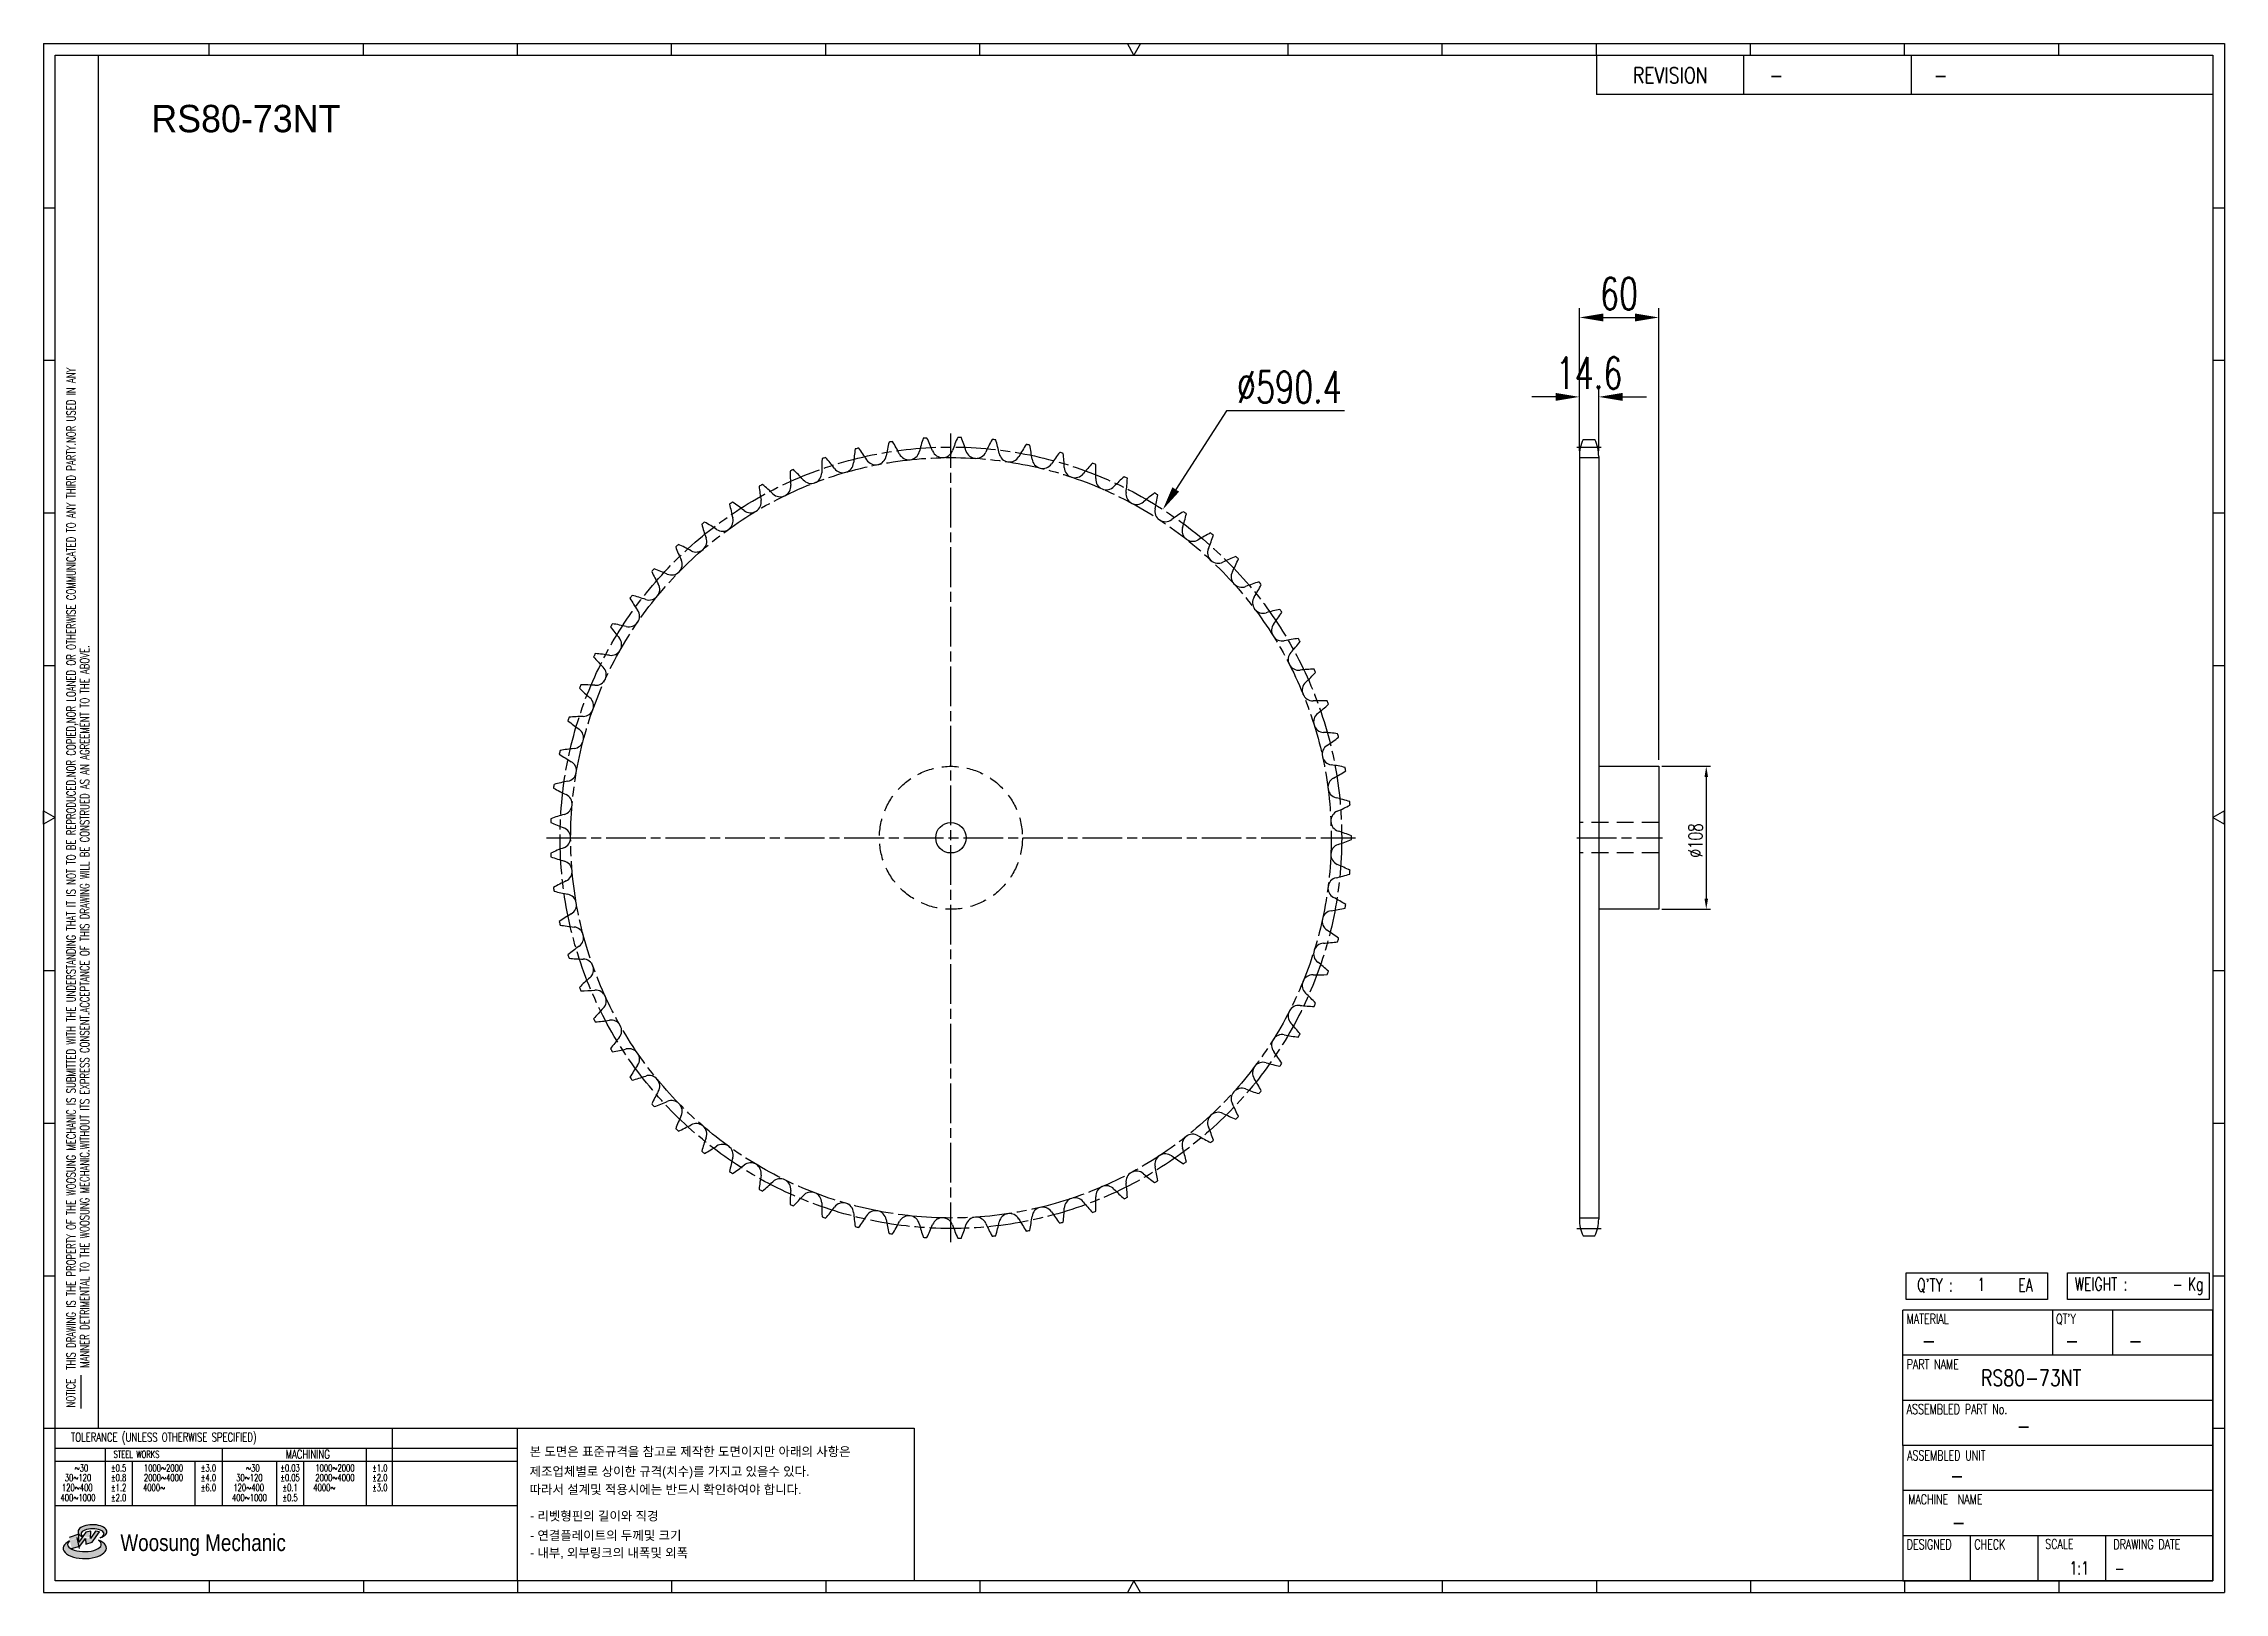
# Model space of a CAD drawing. Header units: millimetres. Extents: x 26814 to 28462, y 33 to 1203.
import ezdxf
from ezdxf.enums import TextEntityAlignment as Align

# ---------------------------------------------------------------- set-up
doc = ezdxf.new("R2010")
doc.units = ezdxf.units.MM
for name, pattern in [('AM_ISO08W050', [18, 12, -1.5, 3, -1.5]), ('AM_ISO08W050x2', [9, 6, -0.75, 1.5, -0.75]), ('HIDDEN', [9.525, 6.35, -3.175])]:
    doc.linetypes.add(name, pattern=pattern)
doc.layers.get('Defpoints').update_dxf_attribs({"color": 80})
doc.layers.add('CL2', color=4, linetype='AM_ISO08W050', lineweight=25)
for name, color, linetype in [('HL', 2, 'HIDDEN'), ('LOGO', 7, 'Continuous'), ('S-DIM', 7, 'Continuous'), ('TITLE', 7, 'Continuous')]:
    doc.layers.add(name, color=color, linetype=linetype)
doc.styles.add('HAN', font='ROMANS.shx', dxfattribs={"width": 0.7, "bigfont": 'whgtxt.shx'})
doc.styles.add('HKD_ST2', font='romans.shx', dxfattribs={"width": 0.7, "height": 4, "bigfont": '@extfont2.shx'})
doc.styles.add('HSG', font='SIMPLEX.shx', dxfattribs={"width": 0.7, "bigfont": 'HSG.shx'})
doc.styles.add('MtXpl_', font='Gulim.ttf')
doc.styles.add('SLDTEXTSTYLE4', font='arial.ttf', dxfattribs={"width": 0.8})
doc.dimstyles.new('APP23', dxfattribs={"dimscale": 4.5, "dimtxt": 2.4, "dimasz": 1.8, "dimexe": 0.7, "dimexo": 0.5, "dimgap": 0.6, "dimtad": 1, "dimtoh": 1, "dimdec": 1, "dimrnd": 0.01, "dimzin": 9, "dimdsep": 46, "dimtxsty": 'HSG', "dimcen": 0, "dimclrd": 1, "dimclre": 1, "dimclrt": 256, "dimazin": 2, "dimtp": 1, "dimtm": 1, "dimtfac": 0.5, "dimtdec": 1, "dimtix": 1, "dimtofl": 0, "dimtmove": 0, "dimatfit": 3, "dimfxl": 0, "dimtvp": 1, "dimtolj": 2, "dimlwd": -1, "dimlwe": -1, "dimarcsym": 0})
doc.dimstyles.new('APP36', dxfattribs={"dimscale": 10, "dimtxt": 2.4, "dimasz": 1.8, "dimexe": 0.7, "dimexo": 0.5, "dimgap": 0.6, "dimtad": 1, "dimtoh": 1, "dimdec": 1, "dimrnd": 0.01, "dimzin": 9, "dimdsep": 46, "dimtxsty": 'HSG', "dimcen": 0, "dimclrd": 1, "dimclre": 1, "dimclrt": 256, "dimazin": 2, "dimtp": 1, "dimtm": 1, "dimtfac": 0.5, "dimtdec": 1, "dimtofl": 0, "dimtmove": 0, "dimatfit": 3, "dimfxl": 0, "dimtvp": 1, "dimtolj": 2, "dimlwd": -1, "dimlwe": -1, "dimarcsym": 0})

# ---------------------------------------------------------------- blocks, each defined once
blk = doc.blocks.new('MASTER')
at = {"layer": 'LOGO'}
h = blk.add_hatch(color=10, dxfattribs=at)
h.paths.add_polyline_path([(1.544, 35.177), (1.554, 34.966), (1.779, 35.034), (2.054, 35.422), (1.908, 35.446), (1.728, 35.167), (1.741, 35.439), (1.547, 35.405), (1.292, 35.041), (1.295, 35.33), (0.943, 35.208), (1.03, 34.8), (1.336, 34.885)])
edge = h.paths.add_edge_path()
edge.add_ellipse((1.795, 35.421), major_axis=(-0.53, 0), ratio=0.487785, start_angle=122.36065, end_angle=403.39574)
edge.add_line((1.411, 35.244), (1.419, 35.261))
edge.add_ellipse((1.798, 35.344), major_axis=(-0.423, 0), ratio=0.444396, start_angle=131.58977, end_angle=386.19408, ccw=False)
edge = h.paths.add_edge_path()
edge.add_ellipse((1.512, 34.815), major_axis=(-0.793, 0), ratio=0.480113, start_angle=314.67633, end_angle=590.85213)
edge.add_ellipse((1.501, 34.958), major_axis=(-0.62, 0), ratio=0.43311, start_angle=331.7024, end_angle=574.42495, ccw=False)
at = {"color": 140}
for p, q in [((0, 90.118), (80.15, 90.118)), ((0, 90.118), (0, 33.191)), ((80.15, 90.118), (80.15, 33.191)), ((57.068, 89.693), (57.068, 88.246)), ((62.47, 89.693), (62.47, 88.246)), ((68.635, 89.693), (68.635, 88.246)), ((79.725, 88.246), (57.068, 88.246)), ((68.449, 43.961), (68.449, 44.936)), ((68.449, 44.936), (73.654, 44.936)), ((73.654, 44.936), (73.654, 43.961)), ((74.39, 43.961), (74.39, 44.936)), ((74.39, 44.936), (79.595, 44.936)), ((79.595, 44.936), (79.595, 43.961)), ((68.336, 38.59), (68.336, 43.563)), ((79.725, 43.563), (68.336, 43.563)), ((73.654, 43.961), (68.449, 43.961)), ((73.827, 43.563), (73.827, 41.905)), ((79.595, 43.961), (74.39, 43.961)), ((76.037, 43.563), (76.037, 41.905)), ((79.725, 38.59), (79.725, 43.563)), ((79.725, 41.905), (68.336, 41.905)), ((79.725, 40.248), (68.336, 40.248)), ((68.336, 38.59), (68.336, 33.616)), ((79.725, 38.59), (68.336, 38.59)), ((79.725, 33.616), (79.725, 38.59)), ((79.725, 36.932), (68.336, 36.932)), ((79.725, 35.274), (68.336, 35.274)), ((70.822, 33.616), (70.822, 35.274)), ((73.309, 33.616), (73.309, 35.274)), ((75.796, 33.616), (75.796, 35.274)), ((0, 33.191), (80.15, 33.191)), ((68.336, 33.616), (79.725, 33.616))]:
    blk.add_line(p, q, dxfattribs=at)
for p, q in [((6.089, 89.693), (6.089, 90.118)), ((11.753, 89.693), (11.753, 90.118)), ((17.418, 89.693), (17.418, 90.118)), ((23.082, 89.693), (23.082, 90.118)), ((28.746, 89.693), (28.746, 90.118)), ((34.411, 89.693), (34.411, 90.118)), ((45.739, 89.693), (45.739, 90.118)), ((51.404, 89.693), (51.404, 90.118)), ((57.068, 89.693), (57.068, 90.118)), ((62.732, 89.693), (62.732, 90.118)), ((68.397, 89.693), (68.397, 90.118)), ((74.061, 89.693), (74.061, 90.118)), ((0, 84.085), (0.425, 84.085)), ((79.725, 84.085), (80.15, 84.085)), ((0, 78.478), (0.425, 78.478)), ((79.725, 78.478), (80.15, 78.478)), ((0, 72.87), (0.425, 72.87)), ((79.725, 72.87), (80.15, 72.87)), ((0, 67.262), (0.425, 67.262)), ((79.725, 67.262), (80.15, 67.262)), ((0, 56.047), (0.425, 56.047)), ((79.725, 56.047), (80.15, 56.047)), ((0, 50.439), (0.425, 50.439)), ((79.725, 50.439), (80.15, 50.439)), ((0, 44.832), (0.425, 44.832)), ((79.725, 44.832), (80.15, 44.832)), ((1.377, 39.947), (1.377, 41.174)), ((0, 39.224), (0.425, 39.224)), ((79.725, 39.224), (80.15, 39.224)), ((6.089, 33.616), (6.089, 33.191)), ((11.753, 33.616), (11.753, 33.191)), ((17.418, 33.616), (17.418, 33.191)), ((23.082, 33.616), (23.082, 33.191)), ((28.746, 33.616), (28.746, 33.191)), ((34.411, 33.616), (34.411, 33.191)), ((45.739, 33.616), (45.739, 33.191)), ((51.404, 33.616), (51.404, 33.191)), ((57.068, 33.616), (57.068, 33.191)), ((62.732, 33.616), (62.732, 33.191)), ((68.397, 33.616), (68.397, 33.191)), ((74.061, 33.616), (74.061, 33.191))]:
    blk.add_line(p, q)
at = {"color": 2}
for p, q in [((2.017, 39.224), (2.017, 89.693)), ((0.425, 39.224), (17.418, 39.224)), ((0.425, 38.487), (17.418, 38.487)), ((2.257, 38.487), (2.257, 36.382)), ((6.557, 38.5), (6.557, 36.382)), ((11.857, 38.487), (11.857, 36.382)), ((12.816, 39.224), (12.816, 36.382)), ((17.418, 33.616), (17.418, 39.224)), ((0.425, 38.012), (17.418, 38.012)), ((3.257, 38.012), (3.257, 36.382)), ((5.557, 38.012), (5.557, 36.382)), ((8.557, 38.012), (8.557, 36.382)), ((9.557, 38.026), (9.557, 36.382)), ((0.425, 36.382), (17.418, 36.382))]:
    blk.add_line(p, q, dxfattribs=at)
for points in [[(40.075, 89.693), (39.83, 90.118), (40.32, 90.118)], [(0.425, 61.679), (0, 61.433), (0, 61.924)], [(79.725, 61.679), (80.15, 61.433), (80.15, 61.924)], [(40.075, 33.616), (39.83, 33.191), (40.32, 33.191)]]:
    blk.add_lwpolyline(points, close=True)
at = {"color": 140}
blk.add_lwpolyline([(0.425, 89.693), (79.725, 89.693), (79.725, 33.616), (0.425, 33.616)], close=True, dxfattribs=at)
at = {"layer": 'LOGO'}
for p, q in [((1.295, 35.33), (0.943, 35.208)), ((1.547, 35.405), (1.292, 35.041)), ((1.292, 35.041), (1.295, 35.33)), ((1.741, 35.439), (1.547, 35.405)), ((1.908, 35.446), (1.728, 35.167)), ((1.728, 35.167), (1.741, 35.439)), ((1.779, 35.034), (2.054, 35.422)), ((2.054, 35.422), (1.908, 35.446)), ((1.03, 34.8), (1.336, 34.885)), ((1.224, 35.208), (1.311, 34.8)), ((1.224, 35.208), (1.224, 35.208)), ((1.336, 34.885), (1.544, 35.177)), ((1.419, 35.261), (1.411, 35.244)), ((1.544, 35.177), (1.554, 34.966)), ((1.554, 34.966), (1.779, 35.034))]:
    blk.add_line(p, q, dxfattribs=at)
for centre, major_axis, ratio, start_param, end_param in [((1.795, 35.421), (-0.53, 0), 0.487785, 2.135596, 7.040584), ((1.798, 35.344), (-0.423, 0), 0.444396, 2.296675, 6.740358), ((1.512, 34.815), (-0.793, 0), 0.480113, 5.492138, 10.312315), ((1.501, 34.958), (-0.62, 0), 0.43311, 5.789299, 10.025607)]:
    blk.add_ellipse(centre, major_axis=major_axis, ratio=ratio, start_param=start_param, end_param=end_param, dxfattribs=at)
for s, height, style, width, p in [('REVISION', 0.5806, 'HAN', 0.8, (58.415, 88.664)), ('-', 0.581, 'HAN', 0.8, (63.426, 88.664)), ('-', 0.581, 'HAN', 0.8, (69.468, 88.664)), ("Q'TY : ", 0.4746, 'HKD_ST2', 0.7, (68.857, 44.253)), ('1', 0.475, 'HKD_ST2', 0.7, (71.071, 44.275)), ('EA', 0.4746, 'HKD_ST2', 0.7, (72.578, 44.253)), ('WEIGHT : ', 0.4746, 'HKD_ST2', 0.7, (74.65, 44.286)), ('Kg', 0.4746, 'HKD_ST2', 0.7, (78.807, 44.286)), ('-', 0.581, 'HAN', 0.8, (69.029, 42.157)), ('-', 0.581, 'HAN', 0.8, (74.289, 42.157)), ('-', 0.581, 'HAN', 0.8, (76.623, 42.157)), ('-', 0.581, 'HAN', 0.8, (72.515, 39.013)), ('-', 0.581, 'HAN', 0.8, (70.067, 37.189)), ('-', 0.581, 'HAN', 0.8, (70.126, 35.48)), ('1:1', 0.4746, 'HKD_ST2', 0.7, (74.458, 33.848)), ('-', 0.475, 'HKD_ST2', 0.7, (76.112, 33.837))]:
    blk.add_text(s, height=height, dxfattribs=dict(style=style, width=width)).set_placement(p)
at = {"color": 6, "style": 'HKD_ST2', "width": 0.7}
for s, p in [(' THIS DRAWING IS THE PROPERTY OF THE WOOSUNG MECHANIC IS SUBMITTED WITH THE UNDERSTANDING THAT IT IS NOT TO BE REPRODUCED.NOR COPIED,NOR LOANED OR OTHERWISE COMMUNICATED TO ANY THIRD PARTY.NOR USED IN ANY', (1.173, 41.217)), ('MANNER DETRIMENTAL TO THE WOOSUNG MECHANIC.WITHOUT ITS EXPRESS CONSENT.ACCEPTANCE OF THIS DRAWING WILL BE CONSTRUED AS AN AGREEMENT TO THE ABOVE.', (1.672, 41.447))]:
    blk.add_text(s, height=0.326266, rotation=90, dxfattribs=at).set_placement(p)
at = {"style": 'HKD_ST2', "width": 0.7}
blk.add_text('-', height=0.475, dxfattribs=at).set_placement((78.613, 44.286), align=Align.RIGHT)
at = {"color": 254, "style": 'HKD_ST2', "width": 0.7}
for s, height, p in [('MATERIAL', 0.3651, (68.474, 43.425)), ("QT'Y", 0.3651, (73.965, 43.425)), ('PART NAME', 0.3651, (68.474, 41.756)), ('ASSEMBLED PART No.', 0.36511, (68.474, 40.109)), ('ASSEMBLED UNIT', 0.36511, (68.49, 38.408)), ('MACHINE  NAME', 0.36511, (68.532, 36.794)), ('DESIGNED', 0.3651, (68.474, 35.136)), ('CHECK', 0.3651, (70.961, 35.136)), ('SCALE', 0.3651, (73.566, 35.153)), ('DRAWING DATE', 0.36511, (76.071, 35.141))]:
    blk.add_text(s, height=height, dxfattribs=at).set_placement(p, align=Align.TOP_LEFT)
at = {"style": 'HKD_ST2', "width": 0.7}
blk.add_text('NOTICE', height=0.3263, rotation=90, dxfattribs=at).set_placement((1.163, 39.988))
blk.add_text('TOLERANCE (UNLESS OTHERWISE SPECIFIED)', height=0.32627, dxfattribs=at).set_placement((4.417, 38.896), align=Align.MIDDLE_CENTER)
at = {"color": 4, "style": 'HKD_ST2', "width": 0.7}
for s, height, p in [('%%12630', 0.261, (1.389, 37.762)), ('1000%%1262000', 0.26101, (4.407, 37.762)), ('%%12630', 0.261, (7.689, 37.762)), ('1000%%1262000', 0.26101, (10.707, 37.762)), ('120%%126400', 0.26101, (1.237, 37.045)), ('30%%126120', 0.261, (1.263, 37.411)), ('4000%%126', 0.261, (4.061, 37.045)), ('2000%%1264000', 0.26101, (4.407, 37.411)), ('120%%126400', 0.26101, (7.537, 37.045)), ('30%%126120', 0.261, (7.563, 37.411)), ('4000%%126', 0.261, (10.321, 37.045)), ('2000%%1264000', 0.26101, (10.707, 37.411)), ('400%%1261000', 0.26101, (1.263, 36.67)), ('400%%1261000', 0.26101, (7.563, 36.67))]:
    blk.add_text(s, height=height, dxfattribs=at).set_placement(p, align=Align.MIDDLE_CENTER)
for s, height, p in [('%%P0.5', 0.261, (2.757, 37.762)), ('STEEL WORKS', 0.26101, (3.416, 38.268)), ('%%P3.0', 0.261, (6.057, 37.762)), ('%%P0.03', 0.261, (9.057, 37.762)), ('MACHINING', 0.3263, (9.707, 38.27)), ('%%P1.0', 0.261, (12.357, 37.762)), ('%%P0.8', 0.261, (2.757, 37.411)), ('%%P1.2', 0.261, (2.757, 37.045)), ('%%P4.0', 0.261, (6.057, 37.411)), ('%%P6.0', 0.261, (6.057, 37.045)), ('%%P0.05', 0.261, (9.057, 37.411)), ('%%P0.1', 0.261, (9.057, 37.045)), ('%%P2.0', 0.261, (12.357, 37.411)), ('%%P3.0', 0.261, (12.357, 37.045)), ('%%P2.0', 0.261, (2.757, 36.67)), ('%%P0.5', 0.261, (9.057, 36.67))]:
    blk.add_text(s, height=height, dxfattribs=at).set_placement(p, align=Align.MIDDLE)
at = {"color": 1, "style": 'SLDTEXTSTYLE4', "width": 0.8}
blk.add_text('Woosung Mechanic', height=0.61957, dxfattribs=at).set_placement((2.822, 34.711))
blk = doc.blocks.new('*D3')
at = {"layer": 'Defpoints', "color": 0, "transparency": 16777216}
for p in [(27989, 935.8), (27974.4, 890), (27989, 890)]:
    blk.add_point(p, dxfattribs=at)
at = {"layer": 'S-DIM', "color": 1, "transparency": 16777216}
for p, q in [((27974.4, 895), (27974.4, 942.8)), ((27989, 895), (27989, 942.8)), ((27956.4, 935.8), (27938.4, 935.8)), ((28007, 935.8), (28025, 935.8))]:
    blk.add_line(p, q, dxfattribs=at)
for points in [[(27956.4, 938.8), (27956.4, 932.8), (27974.4, 935.8)], [(28007, 938.8), (28007, 932.8), (27989, 935.8)]]:
    blk.add_solid(points, dxfattribs=at)
at = {"layer": 'S-DIM', "transparency": 16777216, "insert": (27981.7, 953.8), "char_height": 24, "attachment_point": 5, "style": 'HSG'}
blk.add_mtext('\\A2;14.6', dxfattribs=at)
blk = doc.blocks.new('*D4')
at = {"layer": 'Defpoints', "color": 0, "transparency": 16777216}
for p in [(28034.4, 995.8), (27974.4, 890), (28034.4, 656.7)]:
    blk.add_point(p, dxfattribs=at)
at = {"layer": 'S-DIM', "color": 1, "transparency": 16777216}
for p, q in [((27974.4, 895), (27974.4, 1002.8)), ((27992.4, 995.8), (28016.4, 995.8)), ((28034.4, 661.7), (28034.4, 1002.8))]:
    blk.add_line(p, q, dxfattribs=at)
for points in [[(27992.4, 998.8), (27992.4, 992.8), (27974.4, 995.8)], [(28016.4, 998.8), (28016.4, 992.8), (28034.4, 995.8)]]:
    blk.add_solid(points, dxfattribs=at)
at = {"layer": 'S-DIM', "transparency": 16777216, "insert": (28004.4, 1013.8), "char_height": 24, "attachment_point": 5, "style": 'HSG'}
blk.add_mtext('\\A2;60', dxfattribs=at)
blk = doc.blocks.new('*D5')
at = {"layer": 'Defpoints', "color": 0, "transparency": 16777216}
for p in [(27659.7, 850.7), (27339.5, 354.7)]:
    blk.add_point(p, dxfattribs=at)
at = {"layer": 'S-DIM', "color": 1, "transparency": 16777216}
for p, q in [((27707.7, 925.2), (27669.5, 865.9)), ((27796.9, 925.2), (27707.7, 925.2))]:
    blk.add_line(p, q, dxfattribs=at)
blk.add_solid([(27666.9, 867.5), (27672, 864.2), (27659.7, 850.7)], dxfattribs=at)
at = {"layer": 'S-DIM', "transparency": 16777216, "insert": (27755.3, 943.2), "char_height": 24, "attachment_point": 5, "style": 'HSG'}
blk.add_mtext('\\A2;∅590.4', dxfattribs=at)
blk = doc.blocks.new('*D2')
at = {"layer": 'Defpoints', "color": 0, "transparency": 16777216}
for p in [(28034.4, 656.7), (28034.4, 548.7), (28070.2, 548.7)]:
    blk.add_point(p, dxfattribs=at)
at = {"layer": 'S-DIM', "color": 1, "transparency": 16777216}
for p, q in [((28036.6, 656.7), (28073.4, 656.7)), ((28070.2, 648.6), (28070.2, 556.8)), ((28036.6, 548.7), (28073.4, 548.7))]:
    blk.add_line(p, q, dxfattribs=at)
for points in [[(28068.9, 648.6), (28071.6, 648.6), (28070.2, 656.7)], [(28068.9, 556.8), (28071.6, 556.8), (28070.2, 548.7)]]:
    blk.add_solid(points, dxfattribs=at)
at = {"layer": 'S-DIM', "transparency": 16777216, "insert": (28062.1, 600.7), "char_height": 10.8, "attachment_point": 5, "rotation": 90, "style": 'HSG'}
blk.add_mtext('\\A2;%%c108', dxfattribs=at)

msp = doc.modelspace()

# ---------------------------------------------------------------- linework, layer by layer
for p, q in [((27974.37, 890.83), (27974.37, 314.62)), ((27977.17, 903.53), (27986.17, 903.53)), ((27988.97, 890.83), (27988.97, 314.62)), ((27988.97, 656.72), (28034.37, 656.72)), ((28034.37, 656.72), (28034.37, 548.72)), ((28034.37, 548.72), (27988.97, 548.72)), ((27977.17, 301.92), (27986.17, 301.92))]:
    msp.add_line(p, q)
at = {"color": 140}
msp.add_lwpolyline([(27172.21, 156.61), (27471.89, 156.61), (27471.89, 41.35), (27172.21, 41.35)], close=True, dxfattribs=at)
msp.add_circle((27499.61, 602.72), 11.5)
for centre, radius, start, end in [((27499.61, 602.72), 302.54, 108.23341, 108.75289), ((27296.98, 796.44), 142.92, 36.64384, 40.93444), ((27568.54, 874.45), 142.92, 171.12036, 175.41096), ((27499.61, 602.72), 302.54, 103.3019, 103.82138), ((27314.38, 813.14), 142.92, 31.71233, 36.00293), ((27442.78, 892.48), 8.02, 211.71233, 350.47945), ((27591.64, 867.51), 142.92, 166.18885, 170.47945), ((27499.61, 602.72), 302.54, 98.3704, 98.88988), ((27333.15, 828.28), 142.92, 26.78082, 31.07142), ((27467.9, 896.29), 8.02, 206.78082, 345.54795), ((27614.07, 858.62), 142.92, 161.25734, 165.54795), ((27499.61, 602.72), 302.54, 93.43889, 93.95837), ((27353.16, 841.76), 142.92, 21.84932, 26.13992), ((27493.26, 897.93), 8.02, 201.84932, 340.61644), ((27635.64, 847.84), 142.92, 156.32584, 160.61644), ((27499.61, 602.72), 302.54, 88.50738, 89.02686), ((27374.25, 853.46), 142.92, 16.91781, 21.20841), ((27518.66, 897.38), 8.02, 196.91781, 335.68493), ((27656.21, 835.23), 142.92, 151.39433, 155.68493), ((27499.61, 602.72), 302.54, 83.57588, 84.09536), ((27396.27, 863.31), 142.92, 11.9863, 16.2769), ((27543.92, 894.66), 8.02, 191.9863, 330.75342), ((27675.62, 820.91), 142.92, 146.46282, 150.75342), ((27499.61, 602.72), 302.54, 78.64437, 79.16385), ((27419.05, 871.23), 142.92, 7.05479, 11.34539), ((27693.72, 804.97), 142.92, 141.53132, 145.82192), ((27499.61, 602.72), 302.54, 73.71286, 74.23234), ((27442.43, 877.16), 142.92, 2.12329, 6.41389), ((28004.57, 890.83), 30.2, 155.13196, 180), ((27958.77, 890.83), 30.2, 0, 24.86804), ((27499.61, 602.72), 302.54, 113.16492, 113.6844), ((27520.98, 882.24), 142.92, 180.98337, 185.27397), ((27281.07, 778.3), 142.92, 41.57534, 45.86594), ((27393.99, 878.46), 8.02, 221.57534, 0.34247), ((27544.93, 879.37), 142.92, 176.05187, 180.34247), ((27418.08, 886.52), 8.02, 216.64384, 355.41096), ((27568.85, 889.77), 8.02, 187.05479, 325.82192), ((27593.27, 882.75), 8.02, 182.12329, 320.89041), ((27710.39, 787.54), 142.92, 136.59981, 140.89041), ((27499.61, 602.72), 302.54, 68.78136, 69.30084), ((27616.99, 873.66), 8.02, 177.19178, 315.9589), ((27466.24, 881.06), 142.92, 357.19178, 1.48238), ((27725.5, 768.73), 142.92, 131.6683, 135.9589), ((27499.61, 602.72), 302.54, 63.84985, 64.36933), ((27490.29, 882.9), 142.92, 352.26027, 356.55087), ((27348.32, 856.3), 8.02, 231.43836, 10.20548), ((27499.61, 602.72), 302.54, 118.09642, 118.6159), ((27496.87, 883.04), 142.92, 185.91488, 190.20548), ((27266.79, 758.86), 142.92, 46.50685, 50.79745), ((27370.68, 868.36), 8.02, 226.50685, 5.27397), ((27639.85, 862.57), 8.02, 172.26027, 311.0274), ((27738.93, 748.7), 142.92, 126.7368, 131.0274), ((27499.61, 602.72), 302.54, 58.91834, 59.43782), ((27514.41, 882.66), 142.92, 347.32877, 351.61937), ((27499.61, 602.72), 302.54, 127.95944, 128.47892), ((27243.49, 716.67), 142.92, 56.36986, 60.66046), ((27327.08, 842.35), 8.02, 236.36986, 15.13699), ((27499.61, 602.72), 302.54, 123.02793, 123.54741), ((27472.78, 881.77), 142.92, 190.84639, 195.13699), ((27254.23, 738.27), 142.92, 51.43836, 55.72896), ((27661.67, 849.55), 8.02, 167.32877, 306.09589), ((27750.59, 727.59), 142.92, 121.80529, 126.09589), ((27538.42, 880.35), 142.92, 342.39726, 346.68786), ((27499.61, 602.72), 302.54, 53.98683, 54.50632), ((27499.61, 602.72), 302.54, 132.89094, 133.41043), ((27234.64, 694.24), 142.92, 61.30137, 65.59197), ((27307.12, 826.63), 8.02, 241.30137, 20.06849), ((27448.89, 878.43), 142.92, 195.77789, 200.06849), ((27682.29, 834.71), 8.02, 162.39726, 301.16438), ((27760.4, 705.55), 142.92, 116.87378, 121.16438), ((27562.14, 875.99), 142.92, 337.46575, 341.75635), ((27499.61, 602.72), 302.54, 49.05533, 49.57481), ((27288.58, 809.26), 8.02, 246.23288, 25), ((27425.38, 873.05), 142.92, 200.7094, 205), ((27701.55, 818.14), 8.02, 157.46575, 296.23288), ((27768.27, 682.75), 142.92, 111.94228, 116.23288), ((27585.4, 869.6), 142.92, 332.53425, 336.82485), ((27499.61, 602.72), 302.54, 44.12382, 44.6433), ((27271.61, 790.35), 8.02, 251.16438, 29.93151), ((27499.61, 602.72), 302.54, 137.82245, 138.34193), ((27402.42, 865.66), 142.92, 205.64091, 209.93151), ((27227.75, 671.12), 142.92, 66.23288, 70.52348), ((27719.32, 799.99), 8.02, 152.53425, 291.30137), ((27774.16, 659.36), 142.92, 107.01077, 111.30137), ((27608.02, 861.24), 142.92, 327.60274, 331.89334), ((27499.61, 602.72), 302.54, 39.19231, 39.7118), ((27256.32, 770.06), 8.02, 256.09589, 34.86301), ((27499.61, 602.72), 302.54, 142.75396, 143.27344), ((27380.17, 856.34), 142.92, 210.57241, 214.86301), ((27222.88, 647.49), 142.92, 71.16438, 75.45498), ((27735.47, 780.37), 8.02, 147.60274, 286.36986), ((27778.01, 635.55), 142.92, 102.07926, 106.36986), ((27499.61, 602.72), 302.54, 34.26081, 34.78029), ((27499.61, 602.72), 302.54, 147.68546, 148.20495), ((27358.81, 845.13), 142.92, 215.50392, 219.79452), ((27220.05, 623.54), 142.92, 76.09589, 80.38649), ((27749.87, 759.44), 8.02, 142.67123, 281.43836), ((27629.84, 850.96), 142.92, 322.67123, 326.96183), ((27499.61, 602.72), 302.54, 152.61697, 153.13645), ((27219.3, 599.43), 142.92, 81.0274, 85.318), ((27242.84, 748.52), 8.02, 261.0274, 39.79452), ((27779.8, 611.49), 142.92, 97.14776, 101.43836), ((27762.41, 737.34), 8.02, 137.73973, 276.50685), ((27650.7, 838.85), 142.92, 317.73973, 322.03033), ((27499.61, 602.72), 302.54, 29.3293, 29.84878), ((27338.5, 832.13), 142.92, 220.43543, 224.72603), ((27231.26, 725.91), 8.02, 265.9589, 44.72603), ((27779.52, 587.37), 142.92, 92.21625, 96.50685), ((27670.44, 824.99), 142.92, 312.80822, 317.09882), ((27499.61, 602.72), 302.54, 24.39779, 24.91727), ((27499.61, 602.72), 302.54, 157.54848, 158.06796), ((27319.37, 817.43), 142.92, 225.36693, 229.65753), ((27220.62, 575.35), 142.92, 85.9589, 90.2495), ((27221.66, 702.39), 8.02, 270.89041, 49.65753), ((27773.01, 714.25), 8.02, 132.80822, 271.57534), ((27499.61, 602.72), 302.54, 162.47999, 162.99947), ((27224.01, 551.46), 142.92, 90.89041, 95.18101), ((27777.16, 563.37), 142.92, 87.28474, 91.57534), ((27781.59, 690.34), 8.02, 127.87671, 266.64384), ((27688.92, 809.48), 142.92, 307.87671, 312.16731), ((27499.61, 602.72), 302.54, 19.46629, 19.98577), ((27301.58, 801.14), 142.92, 230.29844, 234.58904), ((27214.12, 678.12), 8.02, 275.82192, 54.58904), ((27772.75, 539.66), 142.92, 82.35324, 86.64384), ((27705.99, 792.44), 142.92, 302.94521, 307.23581), ((27499.61, 602.72), 302.54, 14.53478, 15.05426), ((27499.61, 602.72), 302.54, 167.41149, 167.93097), ((27285.26, 783.38), 142.92, 235.22995, 239.52055), ((27229.43, 527.96), 142.92, 95.82192, 100.11252), ((27208.7, 653.3), 8.02, 280.75342, 59.52055), ((27788.08, 665.77), 8.02, 122.94521, 261.71233), ((27499.61, 602.72), 302.54, 172.343, 172.86248), ((27236.86, 505.01), 142.92, 100.75342, 105.04403), ((27792.43, 640.74), 8.02, 118.0137, 256.78082), ((27766.32, 516.41), 142.92, 77.42173, 81.71233), ((27721.53, 773.99), 142.92, 298.0137, 302.3043), ((27499.61, 602.72), 302.54, 9.60327, 10.12275), ((27270.52, 764.29), 142.92, 240.16145, 244.45205), ((27205.43, 628.11), 8.02, 285.68493, 64.45205), ((27757.91, 493.8), 142.92, 72.49022, 76.78082), ((27735.44, 754.28), 142.92, 293.08219, 297.37279), ((27499.61, 602.72), 302.54, 4.67177, 5.19125), ((27499.61, 602.72), 302.54, 177.27451, 177.79399), ((27257.48, 744), 142.92, 245.09296, 249.38356), ((27246.23, 482.79), 142.92, 105.68493, 109.97553), ((27204.33, 602.72), 8.02, 290.61644, 69.38356), ((27794.61, 615.43), 8.02, 113.08219, 251.84932), ((27257.48, 461.45), 142.92, 110.61644, 114.90704), ((27794.61, 590.02), 8.02, 108.15068, 246.91781), ((27747.59, 472), 142.92, 67.55871, 71.84932), ((27747.59, 733.45), 142.92, 288.15068, 292.44129), ((27499.61, 602.72), 302.54, 359.74026, 0.25974), ((27499.61, 602.72), 302.54, 182.20601, 182.72549), ((27246.23, 722.66), 142.92, 250.02447, 254.31507), ((27205.43, 577.34), 8.02, 295.54795, 74.31507), ((27735.44, 451.16), 142.92, 62.62721, 66.91781), ((27499.61, 602.72), 302.54, 354.80875, 355.32823), ((27270.52, 441.16), 142.92, 115.54795, 119.83855), ((27499.61, 602.72), 302.54, 187.13752, 187.657), ((27236.86, 700.43), 142.92, 254.95597, 259.24658), ((27792.43, 564.71), 8.02, 103.21918, 241.9863), ((27757.91, 711.65), 142.92, 283.21918, 287.50978), ((27285.26, 422.06), 142.92, 120.47945, 124.77005), ((27208.7, 552.14), 8.02, 300.47945, 79.24658), ((27788.08, 539.68), 8.02, 98.28767, 237.05479), ((27766.32, 689.04), 142.92, 278.28767, 282.57827), ((27721.53, 431.45), 142.92, 57.6957, 61.9863), ((27499.61, 602.72), 302.54, 349.87725, 350.39673), ((27499.61, 602.72), 302.54, 192.06903, 192.58851), ((27229.43, 677.48), 142.92, 259.88748, 264.17808), ((27214.12, 527.32), 8.02, 305.41096, 84.17808), ((27705.99, 413.01), 142.92, 52.76419, 57.05479), ((27301.58, 404.31), 142.92, 125.41096, 129.70156), ((27499.61, 602.72), 302.54, 197.00053, 197.52001), ((27224.01, 653.98), 142.92, 264.81899, 269.10959), ((27221.66, 503.06), 8.02, 310.34247, 89.10959), ((27781.59, 515.11), 8.02, 93.35616, 232.12329), ((27772.75, 665.79), 142.92, 273.35616, 277.64676), ((27499.61, 602.72), 302.54, 344.94574, 345.46522), ((27319.37, 388.02), 142.92, 130.34247, 134.63307), ((27773.01, 491.2), 8.02, 88.42466, 227.19178), ((27777.16, 642.08), 142.92, 268.42466, 272.71526), ((27688.92, 395.97), 142.92, 47.83269, 52.12329), ((27499.61, 602.72), 302.54, 340.01423, 340.53371), ((27499.61, 602.72), 302.54, 201.93204, 202.45152), ((27220.62, 630.1), 142.92, 269.7505, 274.0411), ((27231.26, 479.54), 8.02, 315.27397, 94.0411), ((27670.44, 380.46), 142.92, 42.90118, 47.19178), ((27338.5, 373.32), 142.92, 135.27397, 139.56457), ((27499.61, 602.72), 302.54, 206.86355, 207.38303), ((27219.3, 606.02), 142.92, 274.682, 278.9726), ((27242.84, 456.92), 8.02, 320.20548, 98.9726), ((27762.41, 468.11), 8.02, 83.49315, 222.26027), ((27650.7, 366.6), 142.92, 37.96967, 42.26027), ((27779.52, 618.07), 142.92, 263.49315, 267.78375), ((27499.61, 602.72), 302.54, 335.08273, 335.60221), ((27358.81, 360.32), 142.92, 140.20548, 144.49608), ((27749.87, 446.01), 8.02, 78.56164, 217.32877), ((27779.8, 593.95), 142.92, 258.56164, 262.85224), ((27499.61, 602.72), 302.54, 330.15122, 330.6707), ((27499.61, 602.72), 302.54, 211.79505, 212.31454), ((27220.05, 581.91), 142.92, 279.61351, 283.90411), ((27256.32, 435.39), 8.02, 325.13699, 103.90411), ((27380.17, 349.11), 142.92, 145.13699, 149.42759), ((27735.47, 425.08), 8.02, 73.63014, 212.39726), ((27778.01, 569.9), 142.92, 253.63014, 257.92074), ((27629.84, 354.48), 142.92, 33.03817, 37.32877), ((27499.61, 602.72), 302.54, 325.21971, 325.73919), ((27499.61, 602.72), 302.54, 216.72656, 217.24604), ((27222.88, 557.95), 142.92, 284.54502, 288.83562), ((27271.61, 415.1), 8.02, 330.06849, 108.83562), ((27719.32, 405.46), 8.02, 68.69863, 207.46575), ((27774.16, 546.09), 142.92, 248.69863, 252.98923), ((27608.02, 344.21), 142.92, 28.10666, 32.39726), ((27402.42, 339.78), 142.92, 150.06849, 154.35909), ((27499.61, 602.72), 302.54, 221.65807, 222.17755), ((27227.75, 534.33), 142.92, 289.47652, 293.76712), ((27288.58, 396.19), 8.02, 335, 113.76712), ((27585.4, 335.84), 142.92, 23.17515, 27.46575), ((27499.61, 602.72), 302.54, 320.2882, 320.80769), ((27425.38, 332.4), 142.92, 155, 159.2906), ((27499.61, 602.72), 302.54, 226.58957, 227.10906), ((27234.64, 511.21), 142.92, 294.40803, 298.69863), ((27307.12, 378.81), 8.02, 339.93151, 118.69863), ((27701.55, 387.3), 8.02, 63.76712, 202.53425), ((27562.14, 329.46), 142.92, 18.24365, 22.53425), ((27768.27, 522.7), 142.92, 243.76712, 248.05772), ((27499.61, 602.72), 302.54, 315.3567, 315.87618), ((27448.89, 327.02), 142.92, 159.93151, 164.22211), ((27499.61, 602.72), 302.54, 231.52108, 232.04056), ((27243.49, 488.77), 142.92, 299.33954, 303.63014), ((27327.08, 363.1), 8.02, 344.86301, 123.63014), ((27661.67, 355.9), 8.02, 53.90411, 192.67123), ((27682.29, 370.74), 8.02, 58.83562, 197.60274), ((27538.42, 325.09), 142.92, 13.31214, 17.60274), ((27760.4, 499.9), 142.92, 238.83562, 243.12622), ((27499.61, 602.72), 302.54, 310.42519, 310.94467), ((27472.78, 323.68), 142.92, 164.86301, 169.15361), ((27499.61, 602.72), 302.54, 236.45259, 236.97207), ((27254.23, 467.18), 142.92, 304.27104, 308.56164), ((27348.32, 349.15), 8.02, 349.79452, 128.56164), ((27496.87, 322.41), 142.92, 169.79452, 174.08512), ((27639.85, 342.88), 8.02, 48.9726, 187.73973), ((27738.93, 456.75), 142.92, 228.9726, 233.2632), ((27514.41, 322.79), 142.92, 8.38063, 12.67123), ((27750.59, 477.86), 142.92, 233.90411, 238.19471), ((27499.61, 602.72), 302.54, 305.49368, 306.01317), ((27499.61, 602.72), 302.54, 241.3841, 241.90358), ((27266.79, 446.58), 142.92, 309.20255, 313.49315), ((27370.68, 337.08), 8.02, 354.72603, 133.49315), ((27520.98, 323.21), 142.92, 174.72603, 179.01663), ((27281.07, 427.15), 142.92, 314.13406, 318.42466), ((27393.99, 326.98), 8.02, 359.65753, 138.42466), ((27593.27, 322.7), 8.02, 39.10959, 177.87671), ((27616.99, 331.78), 8.02, 44.0411, 182.80822), ((27466.24, 324.39), 142.92, 358.51762, 2.80822), ((27725.5, 436.71), 142.92, 224.0411, 228.3317), ((27499.61, 602.72), 302.54, 295.63067, 296.15015), ((27490.29, 322.55), 142.92, 3.44913, 7.73973), ((27499.61, 602.72), 302.54, 300.56218, 301.08166), ((27499.61, 602.72), 302.54, 246.3156, 246.83508), ((27544.93, 326.08), 142.92, 179.65753, 183.94813), ((27499.61, 602.72), 302.54, 251.24711, 251.76659), ((27296.98, 409.01), 142.92, 319.06556, 323.35616), ((27418.08, 318.93), 8.02, 4.58904, 143.35616), ((27568.54, 331), 142.92, 184.58904, 188.87964), ((27314.38, 392.31), 142.92, 323.99707, 328.28767), ((27442.78, 312.97), 8.02, 9.52055, 148.28767), ((27591.64, 337.93), 142.92, 189.52055, 193.81115), ((27467.9, 309.16), 8.02, 14.45205, 153.21918), ((27493.26, 307.52), 8.02, 19.38356, 158.15068), ((27518.66, 308.06), 8.02, 24.31507, 163.08219), ((27543.92, 310.79), 8.02, 29.24658, 168.0137), ((27675.62, 384.54), 142.92, 209.24658, 213.53718), ((27419.05, 334.22), 142.92, 348.65461, 352.94521), ((27568.85, 315.68), 8.02, 34.17808, 172.94521), ((27693.72, 400.47), 142.92, 214.17808, 218.46868), ((27442.43, 328.29), 142.92, 353.58611, 357.87671), ((27710.39, 417.91), 142.92, 219.10959, 223.40019), ((27499.61, 602.72), 302.54, 290.69916, 291.21864), ((28004.57, 314.62), 30.2, 180, 204.86804), ((27958.77, 314.62), 30.2, 335.13196, 0), ((27499.61, 602.72), 302.54, 256.17862, 256.6981), ((27499.61, 602.72), 302.54, 261.11012, 261.6296), ((27333.15, 377.17), 142.92, 328.92858, 333.21918), ((27614.07, 346.83), 142.92, 194.45205, 198.74266), ((27499.61, 602.72), 302.54, 266.04163, 266.56111), ((27353.16, 363.69), 142.92, 333.86008, 338.15068), ((27635.64, 357.61), 142.92, 199.38356, 203.67416), ((27499.61, 602.72), 302.54, 270.97314, 271.49262), ((27374.25, 351.99), 142.92, 338.79159, 343.08219), ((27656.21, 370.21), 142.92, 204.31507, 208.60567), ((27499.61, 602.72), 302.54, 275.90464, 276.42412), ((27396.27, 342.14), 142.92, 343.7231, 348.0137), ((27499.61, 602.72), 302.54, 280.83615, 281.35563), ((27499.61, 602.72), 302.54, 285.76766, 286.28714)]:
    msp.add_arc(centre, radius, start, end)
at = {"layer": 'CL2', "linetype": 'AM_ISO08W050x2', "ltscale": 5}
for p, q in [((27499.61, 297.18), (27499.61, 908.27)), ((27972.43, 897.92), (27990.91, 897.92)), ((27974.37, 889.98), (27988.97, 889.98)), ((27194.07, 602.72), (27805.15, 602.72)), ((27972.43, 602.72), (28037.18, 602.72)), ((27974.37, 315.47), (27988.97, 315.47)), ((27972.43, 307.53), (27990.91, 307.53))]:
    msp.add_line(p, q, dxfattribs=at)
for radius in [295.2, 287.26]:
    msp.add_circle((27499.61, 602.72), radius, dxfattribs=at)
at = {"layer": 'HL', "linetype": 'HIDDEN', "ltscale": 2}
for p, q in [((28034.37, 614.22), (27974.37, 614.22)), ((28034.37, 591.22), (27974.37, 591.22))]:
    msp.add_line(p, q, dxfattribs=at)
at = {"layer": 'HL', "ltscale": 2}
msp.add_circle((27499.61, 602.72), 54, dxfattribs=at)

# ---------------------------------------------------------------- block references
at = {"color": 140, "xscale": 20.55434503429597, "yscale": 20.55434503429597, "zscale": 20.55434503429597}
msp.add_blockref('MASTER', (26814.2, -649.61), dxfattribs=at)

# ---------------------------------------------------------------- texts
at = {"style": 'HAN', "width": 0.8}
msp.add_text('RS80-73NT', height=11.934, dxfattribs=at).set_placement((28277.82, 188.71))
at = {"color": 140, "style": 'MtXpl_'}
for s, p in [('본 도면은 표준규격을 참고로 제작한 도면이지만 아래의 사항은', (27181.32, 135.61)), ('제조업체별로 상이한 규격(치수)를 가지고 있을수 있다.', (27181.32, 120.61)), ('따라서 설계및 적용시에는 반드시 확인하여야 합니다.', (27181.32, 106.94)), ('- 리벳형핀의 길이와 직경', (27181.7, 86.93)), ('- 연결플레이트의 두께및 크기', (27181.7, 72.25)), ('- 내부, 외부링크의 내폭및 외폭', (27181.7, 59.08))]:
    msp.add_text(s, height=6.8948, dxfattribs=at).set_placement(p)
at = {"layer": 'TITLE', "color": 254, "style": 'MtXpl_'}
msp.add_text('RS80-73NT', height=20.684, dxfattribs=at).set_placement((26895.58, 1135.74))

# ---------------------------------------------------------------- dimensions: what is measured, and where the dimension line sits
at = {"layer": 'S-DIM'}
dim = msp.add_linear_dim(base=(28034.37, 995.8), p1=(27974.37, 889.98), p2=(28034.37, 656.72), dimstyle='APP36', dxfattribs=at)
dim.commit()
dim.dimension.update_dxf_attribs({"geometry": '*D4', "text_midpoint": (28004.37, 1013.8)})
dim = msp.add_diameter_dim_2p(p1=(27339.52, 354.7), p2=(27659.69, 850.74), dimstyle='APP36', dxfattribs=at)
dim.commit()
dim.dimension.update_dxf_attribs({"geometry": '*D5', "text_midpoint": (27755.33, 925.17), "dimtype": 131})
dim = msp.add_linear_dim(base=(27988.97, 935.8), p1=(27974.37, 889.98), p2=(27988.97, 889.98), dimstyle='APP36', dxfattribs=at)
dim.commit()
dim.dimension.update_dxf_attribs({"geometry": '*D3', "text_midpoint": (27981.67, 935.8), "dimtype": 128})
dim = msp.add_linear_dim(base=(28070.24, 548.72), p1=(28034.37, 656.72), p2=(28034.37, 548.72), angle=90, text='%%c<>', dimstyle='APP23', dxfattribs=at)
dim.commit()
dim.dimension.update_dxf_attribs({"geometry": '*D2', "text_midpoint": (28070.24, 600.68), "dimtype": 128})

doc.saveas('drawing.dxf')
